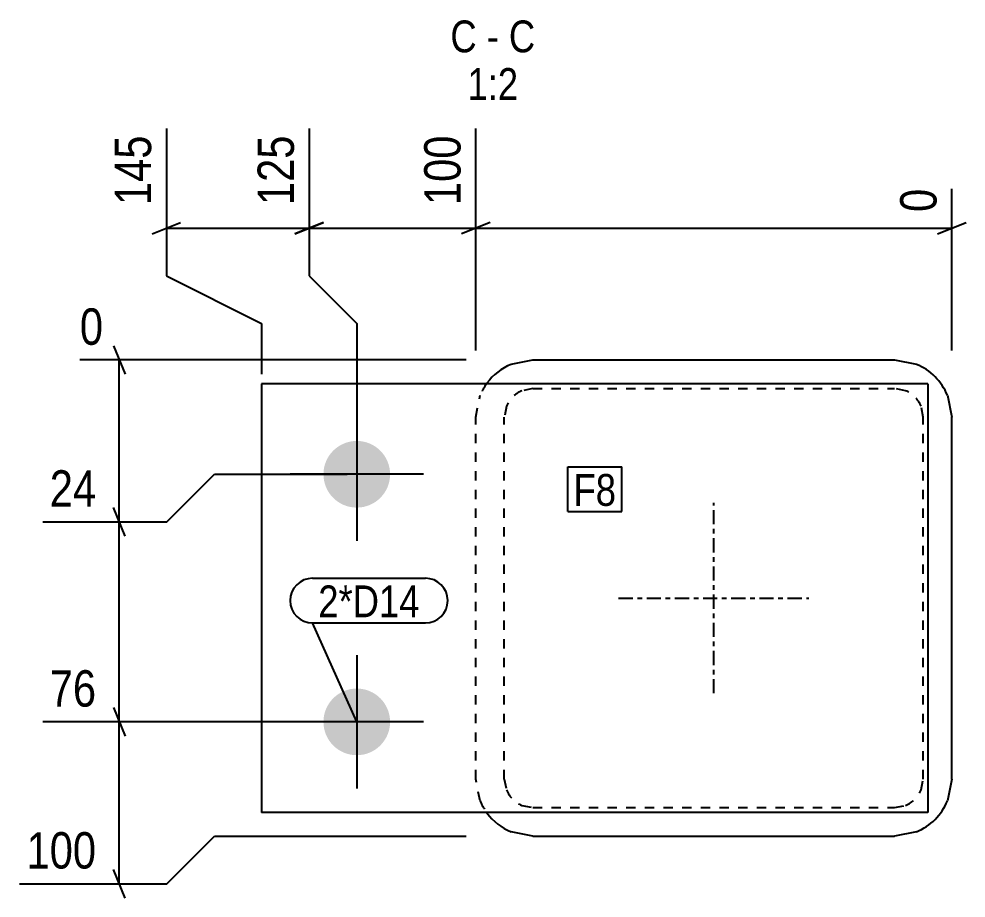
# Model space of a CAD drawing. Header units: millimetres. Extents: x 5 to 29218, y 3 to 490.
# Drawn here: x 29018.7 to 29217.7, y 4.8 to 189.4 of the extents above; entities that cross this region are included whole.
import ezdxf

# ---------------------------------------------------------------- set-up
doc = ezdxf.new("R2010")
doc.units = ezdxf.units.MM
doc.linetypes.add('DXK_LINE_DOT2', pattern=[3.9198, 1.9599, -1.9599])
doc.linetypes.add('DXK_LINE_DOT3', pattern=[5.9187, 2.979, -0.9799, 0.9799, -0.9799])
for name, color, linetype in [('MÅLSÆTNING', 7, 'Continuous'), ('STÅL', 7, 'Continuous'), ('TEKST', 7, 'Continuous')]:
    doc.layers.add(name, color=color, linetype=linetype)
doc.styles.add('Arial Narrow', font='ARIALN.TTF', dxfattribs={"height": 0.2})

msp = doc.modelspace()

# ---------------------------------------------------------------- hatches: boundary and pattern name
at = {"layer": 'STÅL', "linetype": 'Continuous'}
for points in [[(29089.65, 86.8, -1), (29089.65, 100.8, -1)], [(29089.65, 34.8, -1), (29089.65, 48.8, -1)]]:
    msp.add_hatch(color=96, dxfattribs=at).paths.add_polyline_path(points)

# ---------------------------------------------------------------- linework, layer by layer
at = {"layer": 'MÅLSÆTNING', "color": 7, "linetype": 'Continuous'}
for p, q in [((29049.65, 166.42), (29049.65, 135.49)), ((29079.65, 166.42), (29079.65, 135.49)), ((29079.65, 166.42), (29079.65, 135.49)), ((29114.65, 119.8), (29114.65, 166.42)), ((29114.65, 119.8), (29114.65, 166.42)), ((29214.65, 119.8), (29214.65, 153.76)), ((29046.65, 144.29), (29052.65, 146.69)), ((29049.65, 145.49), (29079.65, 145.49)), ((29076.65, 144.29), (29082.65, 146.69)), ((29082.65, 146.69), (29076.65, 144.29)), ((29079.65, 145.49), (29114.65, 145.49)), ((29117.65, 146.69), (29111.65, 144.29)), ((29117.65, 146.69), (29111.65, 144.29)), ((29114.65, 145.49), (29214.65, 145.49)), ((29211.65, 144.29), (29217.65, 146.69)), ((29049.65, 135.49), (29069.65, 125.49)), ((29079.65, 135.49), (29089.65, 125.49)), ((29079.65, 135.49), (29089.65, 125.49)), ((29069.65, 125.49), (29069.65, 114.8)), ((29089.65, 125.49), (29089.65, 95.8)), ((29089.65, 125.49), (29089.65, 95.8)), ((29038.56, 120.8), (29040.96, 114.8)), ((29112.65, 117.8), (29031.48, 117.8)), ((29039.76, 83.8), (29039.76, 117.8)), ((29049.76, 83.8), (29059.76, 93.8)), ((29049.76, 83.8), (29059.76, 93.8)), ((29059.76, 93.8), (29087.65, 93.8)), ((29059.76, 93.8), (29087.65, 93.8)), ((29040.96, 80.8), (29038.56, 86.8)), ((29040.96, 80.8), (29038.56, 86.8)), ((29023.7, 83.8), (29049.76, 83.8)), ((29023.7, 83.8), (29049.76, 83.8)), ((29039.76, 41.8), (29039.76, 83.8)), ((29038.56, 44.8), (29040.96, 38.8)), ((29038.56, 44.8), (29040.96, 38.8)), ((29087.65, 41.8), (29023.7, 41.8)), ((29087.65, 41.8), (29023.7, 41.8)), ((29039.76, 7.8), (29039.76, 41.8)), ((29049.76, 7.8), (29059.76, 17.8)), ((29059.76, 17.8), (29112.65, 17.8)), ((29040.96, 4.8), (29038.56, 10.8)), ((29018.82, 7.8), (29049.76, 7.8))]:
    msp.add_line(p, q, dxfattribs=at)
at = {"layer": 'STÅL', "color": 2, "linetype": 'Continuous'}
for p, q in [((29122.06, 116.89), (29126.65, 117.8)), ((29126.65, 117.8), (29202.65, 117.8)), ((29202.65, 117.8), (29207.24, 116.89)), ((29209.65, 112.8), (29069.65, 112.8)), ((29069.65, 112.8), (29069.65, 22.8)), ((29209.65, 112.8), (29209.65, 22.8)), ((29213.74, 110.39), (29214.65, 105.8)), ((29214.65, 29.8), (29214.65, 105.8)), ((29214.65, 29.8), (29213.74, 25.21)), ((29209.65, 22.8), (29069.65, 22.8)), ((29126.65, 17.8), (29122.06, 18.71)), ((29207.24, 18.71), (29202.65, 17.8)), ((29126.65, 17.8), (29202.65, 17.8))]:
    msp.add_line(p, q, dxfattribs=at)
at = {"layer": 'STÅL', "color": 7, "linetype": 'DXK_LINE_DOT2'}
for p, q in [((29126.65, 111.8), (29124.36, 111.34)), ((29126.65, 111.8), (29202.65, 111.8)), ((29204.95, 111.34), (29202.65, 111.8)), ((29114.65, 105.8), (29115.56, 110.39)), ((29121.11, 108.1), (29120.65, 105.8)), ((29208.65, 105.8), (29208.19, 108.1)), ((29114.65, 29.8), (29114.65, 105.8)), ((29120.65, 29.8), (29120.65, 105.8)), ((29208.65, 29.8), (29208.65, 105.8)), ((29115.56, 25.21), (29114.65, 29.8)), ((29120.65, 29.8), (29121.11, 27.5)), ((29208.19, 27.5), (29208.65, 29.8)), ((29124.36, 24.26), (29126.65, 23.8)), ((29202.65, 23.8), (29204.95, 24.26)), ((29126.65, 23.8), (29202.65, 23.8))]:
    msp.add_line(p, q, dxfattribs=at)
at = {"layer": 'STÅL', "color": 96, "linetype": 'Continuous'}
for p, q in [((29089.65, 107.8), (29089.65, 79.8)), ((29103.65, 93.8), (29075.65, 93.8)), ((29089.65, 55.8), (29089.65, 27.8)), ((29103.65, 41.8), (29075.65, 41.8))]:
    msp.add_line(p, q, dxfattribs=at)
at = {"layer": 'STÅL', "color": 7, "linetype": 'DXK_LINE_DOT3'}
for p, q in [((29164.65, 47.8), (29164.65, 87.8)), ((29144.65, 67.8), (29184.65, 67.8))]:
    msp.add_line(p, q, dxfattribs=at)
at = {"layer": 'STÅL', "color": 2, "linetype": 'Continuous'}
for centre, start, end in [((29126.65, 105.8), 112.5, 143.5514), ((29202.65, 105.8), 22.5, 67.5), ((29202.65, 29.8), 292.5, 337.5), ((29126.65, 29.8), 216.4486, 247.5)]:
    msp.add_arc(centre, 12, start, end, dxfattribs=at)
at = {"layer": 'STÅL', "color": 7, "linetype": 'DXK_LINE_DOT2'}
for centre, radius, start, end in [((29126.65, 105.8), 12, 143.5514, 157.5), ((29126.65, 105.8), 6, 112.5, 157.5), ((29202.65, 105.8), 6, 22.5, 67.5), ((29126.65, 29.8), 6, 202.5, 247.5), ((29202.65, 29.8), 6, 292.5, 337.5), ((29126.65, 29.8), 12, 202.5, 216.4486)]:
    msp.add_arc(centre, radius, start, end, dxfattribs=at)
at = {"layer": 'TEKST', "color": 7, "linetype": 'Continuous'}
for p, q in [((29133.98, 95.37), (29145.33, 95.37)), ((29133.98, 85.97), (29133.98, 95.37)), ((29145.33, 85.97), (29145.33, 95.37)), ((29133.98, 85.97), (29145.33, 85.97)), ((29080.36, 71.97), (29104.07, 71.97)), ((29089.65, 41.8), (29080.36, 62.57)), ((29080.36, 62.57), (29104.07, 62.57))]:
    msp.add_line(p, q, dxfattribs=at)
for centre, start, end in [((29080.36, 67.27), 90, 270), ((29104.07, 67.27), 270, 90)]:
    msp.add_arc(centre, 4.7, start, end, dxfattribs=at)

# ---------------------------------------------------------------- wipeouts: each hides what was drawn before it
at = {"color": 0, "linetype": 'Continuous'}
for points, layer in [([(29048.05, 166.57), (29036.85, 166.57), (29036.85, 148.74), (29048.05, 148.74)], 'MÅLSÆTNING'), ([(29078.05, 166.57), (29066.85, 166.57), (29066.85, 148.74), (29078.05, 148.74)], 'MÅLSÆTNING'), ([(29113.05, 166.57), (29101.85, 166.57), (29101.85, 148.74), (29113.05, 148.74)], 'MÅLSÆTNING'), ([(29036.5, 85.4), (29036.5, 96.6), (29023.55, 96.6), (29023.55, 85.4)], 'MÅLSÆTNING'), ([(29036.5, 43.4), (29036.5, 54.6), (29023.55, 54.6), (29023.55, 43.4)], 'MÅLSÆTNING'), ([(29036.5, 9.4), (29036.5, 20.6), (29018.68, 20.6), (29018.68, 9.4)], 'MÅLSÆTNING'), ([(29114.86, 182.42), (29114.86, 189.42), (29109.32, 189.42), (29109.32, 182.42)], 'TEKST'), ([(29119.51, 182.42), (29119.51, 189.42), (29116.96, 189.42), (29116.96, 182.42)], 'TEKST'), ([(29127.15, 182.42), (29127.15, 189.42), (29121.61, 189.42), (29121.61, 182.42)], 'TEKST'), ([(29123.57, 172.42), (29123.57, 179.42), (29112.9, 179.42), (29112.9, 172.42)], 'TEKST')]:
    msp.add_wipeout(points, dxfattribs=at).dxf.layer = layer
at = {"color": 0}
for points in [[(29144.13, 87.17), (29144.13, 94.17), (29135.18, 94.17), (29135.18, 87.17)], [(29102.87, 63.77), (29102.87, 70.77), (29081.56, 70.77), (29081.56, 63.77)]]:
    msp.add_wipeout(points, dxfattribs=at).dxf.layer = 'TEKST'

# ---------------------------------------------------------------- next in the draw order: texts
at = {"layer": 'MÅLSÆTNING', "color": 3, "linetype": 'Continuous', "style": 'Arial Narrow'}
for s, p in [('145', (29046.45, 150.34)), ('125', (29076.45, 150.34)), ('100', (29111.45, 150.34))]:
    msp.add_text(s, height=7.635, rotation=90.0002, dxfattribs=at).set_placement(p)
for s, p in [('24', (29025.15, 87)), ('76', (29025.15, 45)), ('100', (29020.28, 11))]:
    msp.add_text(s, height=7.635, dxfattribs=at).set_placement(p)
at = {"layer": 'TEKST', "color": 3, "linetype": 'Continuous', "style": 'Arial Narrow'}
for s, height, p in [('C', 6.68, (29109.32, 182.42)), ('C', 6.68, (29121.61, 182.42)), ('-', 6.68, (29116.96, 182.42)), ('1:2', 6.681, (29112.9, 172.42))]:
    msp.add_text(s, height=height, dxfattribs=at).set_placement(p)

# ---------------------------------------------------------------- next in the draw order: wipeouts: each hides what was drawn before it
at = {"color": 0, "linetype": 'Continuous'}
for points in [[(29213.05, 155.36), (29201.85, 155.36), (29201.85, 147.29), (29213.05, 147.29)], [(29037.96, 119.4), (29037.96, 130.6), (29029.88, 130.6), (29029.88, 119.4)]]:
    msp.add_wipeout(points, dxfattribs=at).dxf.layer = 'MÅLSÆTNING'
at = {"color": 0}
for points in [[(29144.13, 87.17), (29144.13, 94.17), (29135.18, 94.17), (29135.18, 87.17)], [(29102.87, 63.77), (29102.87, 70.77), (29081.56, 70.77), (29081.56, 63.77)]]:
    msp.add_wipeout(points, dxfattribs=at).dxf.layer = 'TEKST'

# ---------------------------------------------------------------- next in the draw order: texts
at = {"layer": 'MÅLSÆTNING', "color": 3, "linetype": 'Continuous', "style": 'Arial Narrow'}
msp.add_text('0', height=7.64, rotation=90.0002, dxfattribs=at).set_placement((29211.45, 148.89))
msp.add_text('0', height=7.64, dxfattribs=at).set_placement((29031.48, 121))
at = {"layer": 'TEKST', "color": 3, "style": 'Arial Narrow'}
for s, p in [('F8', (29135.18, 87.17)), ('2*D14', (29081.56, 63.77))]:
    msp.add_text(s, height=6.681, dxfattribs=at).set_placement(p)

doc.saveas('drawing.dxf')
